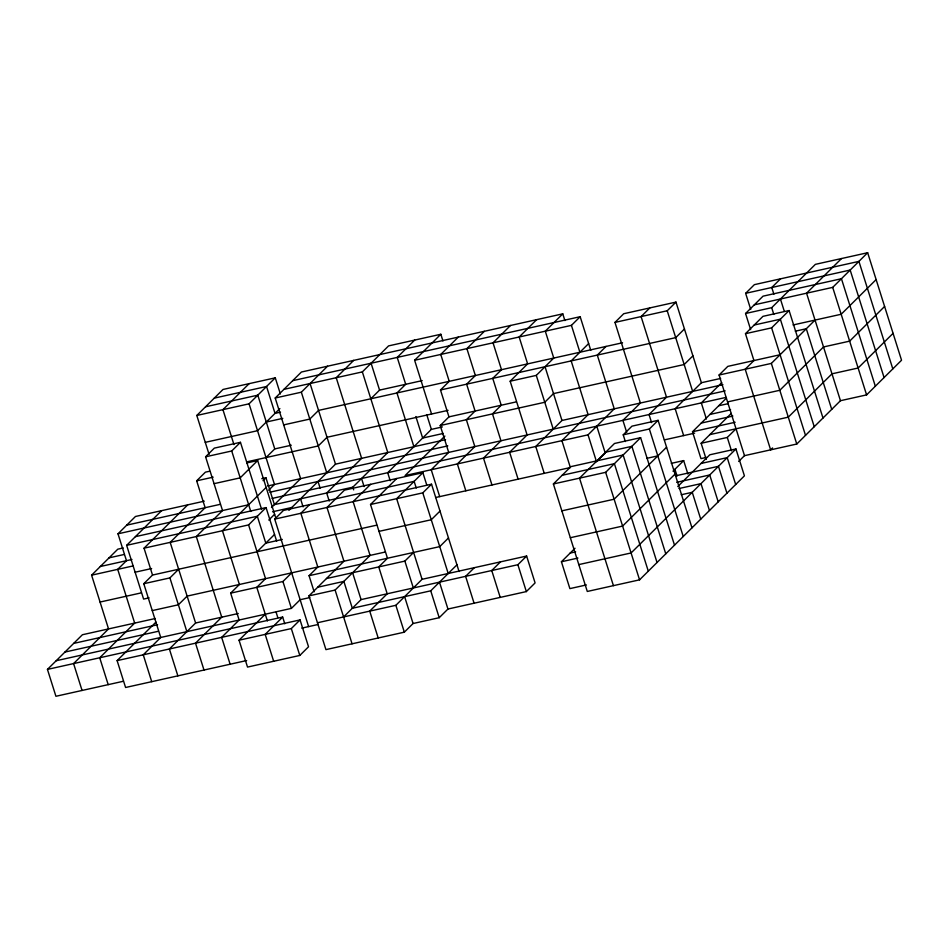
<?xml version="1.0" encoding="UTF-8"?>
<svg xmlns="http://www.w3.org/2000/svg" width="949" height="949" viewBox="0 0 949 949"><rect width="100%" height="100%" fill="white"/><g stroke="black" fill="none" stroke-linecap="round" stroke-linejoin="round"><path stroke-width="1.42" d="M209.088 454.429L196.799 415.46L223.015 389.458L275.281 377.832L280.37 393.954M249.148 383.645L222.932 409.648L233.952 444.583M108.198 684.644L99.716 657.776L134.675 623.102L117.723 569.353L126.466 560.693L117.996 533.812L135.47 516.481L204.249 501.179M196.799 415.46L249.065 403.823L275.281 377.832M203.999 670.041L195.518 643.173L221.734 617.17L196.313 536.553L222.529 510.55L205.589 456.801L214.32 448.13L240.453 442.317L261.639 509.506M82.065 690.457L73.583 663.588L108.542 628.926L91.59 575.177L117.806 549.174L123.311 547.953M149.1 597.858L143.596 599.08L126.644 545.331L161.603 510.669M271.497 507.525L300.631 478.64L275.21 398.011L301.426 372.02L562.769 313.846L564.892 320.572M177.866 675.866L169.385 648.986L195.601 622.995L170.179 542.365L205.138 507.703L196.657 480.823L205.399 472.163L209.527 471.238M205.589 456.801L231.722 450.989L240.453 442.317M279.872 408.556L257.547 430.704L205.269 442.341M151.721 681.679L143.252 654.798L160.725 637.467L143.785 583.718L152.516 575.058L144.046 548.178L187.736 504.856M275.21 398.011L301.343 392.198L327.559 366.195M353.692 360.383L336.219 377.714L361.64 458.343L326.681 493.006L329.22 501.06M275.886 518.308L257.665 460.526L240.192 477.857L214.059 483.67M123.323 681.275L55.92 696.281L47.45 669.401L82.409 634.739L155.304 618.511M266.017 457.584L274.759 448.913L291.26 445.235M283.941 389.351L362.352 371.901L388.568 345.899L440.834 334.262L442.958 340.988M263.027 480.645L265.934 477.762L274.415 504.631L352.814 487.181L387.773 452.519L362.352 371.901M143.785 583.718L169.918 577.905L178.649 569.234M266.147 487.406L222.446 530.728L239.397 584.477L230.666 593.149L239.136 620.017L221.663 637.36L230.132 664.229M414.701 340.086L397.228 357.417L405.697 384.286L396.955 392.957L413.906 446.706M268.662 490.23L274.486 484.453L249.065 403.823M370.822 398.77L379.564 390.11L422.198 380.62M144.046 548.178L248.591 524.916L266.064 507.585L276.657 541.179M431.57 414.013L414.618 360.264L440.834 334.262M246.633 660.551L125.588 687.491L117.118 660.623L155.956 622.105M268.792 520.052L274.617 514.275M308.615 626.601L274.724 519.103L283.454 510.432L414.132 481.357L416.255 488.071M458.237 337.12L440.751 354.452L449.233 381.32L440.49 389.992L448.96 416.86L440.229 425.532L448.699 452.4L431.226 469.743L439.695 496.612M288.899 510.372L335.495 464.156L445.544 439.672M257.06 551.784L274.534 534.453M309.599 504.619L300.857 513.279L317.808 567.028L309.066 575.699L314.155 591.82M484.37 331.296L466.884 348.627L475.366 375.507L466.623 384.179L475.093 411.047L466.362 419.719L474.832 446.588L457.359 463.919L465.829 490.799M510.503 325.483L493.029 342.814L501.499 369.695L492.756 378.354L501.238 405.235L492.495 413.894L500.965 440.775L483.492 458.106L491.962 484.975M370.608 484.322L353.123 501.653L370.074 555.402L335.116 590.064L308.983 595.877L325.934 649.626L404.333 632.176L413.076 623.517L439.209 617.704L447.952 609.033L526.351 591.583L535.094 582.923L526.624 556.043L422.08 579.305L395.863 605.308L317.464 622.758M536.636 319.671L519.162 337.002L527.632 363.87L510.159 381.201L527.11 434.962L509.625 452.293L518.107 479.162M442.388 426.931L431.38 429.375L387.69 472.709L390.229 480.763M230.666 593.149L282.932 581.512L291.675 572.852M378.2 638.001L369.73 611.12L387.204 593.789L378.734 566.921L387.477 558.249L370.525 504.5L396.741 478.498M562.769 313.846L545.295 331.177L553.765 358.058L536.292 375.389L510.159 381.201M117.118 660.623L300.062 619.911L308.532 646.779L299.801 655.451L247.523 667.076L239.053 640.207L265.269 614.205M444.891 436.077L405.093 475.556L588.036 434.844L614.252 408.841L597.301 355.092L606.043 346.421M426.682 484.785L422.874 472.685L396.658 498.688L422.08 579.305M414.618 360.264L571.428 325.365L580.171 316.705L590.764 350.3M284.783 623.778L282.672 617.052L265.186 634.383L273.668 661.263M56.193 660.741L291.402 608.392L300.145 599.721L309.777 597.585M308.983 595.877L343.941 561.215L326.99 507.466L344.463 490.135L422.874 472.685M370.525 504.5L422.791 492.863L431.534 484.204L459.067 571.547M239.053 640.207L291.319 628.57L300.062 619.911M588.641 343.574L571.168 360.905L588.107 414.654L561.903 440.656L570.373 467.537L435.567 497.537M626.72 432.447L622.912 420.36L640.385 403.028L614.964 322.399L623.695 313.739L675.973 302.102L701.394 382.732L675.178 408.722L683.648 435.603M440.004 511.072L431.273 519.744L378.995 531.369M649.84 307.915L641.097 316.586L666.518 397.216L649.045 414.547L651.583 422.602M343.597 616.933L361.071 599.602L517.881 564.714L526.624 556.043M326.468 578.546L404.867 561.096L413.61 552.437M614.964 322.399L667.23 310.762L675.973 302.102M722.913 384.653L561.974 420.478L535.758 446.469L544.24 473.349M448.486 537.953L439.743 546.612L309.066 575.699M684.443 328.983L675.712 337.642L440.49 389.992M317.725 587.217L343.858 581.393L352.328 608.273L430.739 590.824L456.955 564.821M677.764 486.564L709.805 454.785L735.938 448.972L744.419 475.84L639.555 579.839L587.289 591.464L553.386 483.966L570.871 466.635L623.137 454.998L657.028 562.508M750.718 309.445L745.641 293.324L754.372 284.653L858.916 261.39L892.807 368.888M474.346 567.68L465.615 576.34L474.085 603.22M692.912 355.851L684.182 364.523L553.504 393.598L544.762 402.269L440.229 425.532M625.332 441.534L623.22 434.82L631.951 426.16L658.096 420.336L691.987 527.846M750.635 329.623L745.558 313.502L763.032 296.171L841.443 278.721L875.334 386.219M780.517 278.84L771.774 287.5L773.886 294.226M500.491 561.855L491.748 570.527L500.218 597.396M553.386 483.966L605.664 472.329L640.611 437.667L674.514 545.177M623.22 434.82L649.353 429.007L658.096 420.336M772.569 447.928L770.635 449.85L745.214 369.22L753.945 360.561L745.475 333.68L762.949 316.349L789.094 310.537L822.985 418.034M745.558 313.502L771.691 307.678L815.381 264.356L867.659 252.719L901.55 360.229L866.591 394.891L840.458 400.703L796.769 444.037L744.502 455.662L738.666 461.439M744.502 455.662L719.081 375.033L727.812 366.373L780.09 354.736M745.475 333.68L771.608 327.868L789.094 310.537M841.526 258.543L806.567 293.205L840.458 400.703M721.703 382.684L701.311 402.91L706.4 419.031M666.566 447.216L614.133 499.21L561.867 510.847M754.301 304.831L832.7 287.381L867.659 252.719M586.399 584.94L569.886 588.617L561.417 561.749L575.011 548.261M706.471 457.406L700.967 458.628L692.497 431.759L726.471 398.058M719.081 375.033L771.347 363.408L815.037 320.074M672.995 471.19L683.671 460.597L687.906 474.037M706.234 459.399L701.145 443.266L731.252 413.42M675.036 474.085L622.603 526.09L570.337 537.715M876.129 279.599L841.17 314.261L793.032 324.973M701.145 443.266L727.29 437.453L736.021 428.794M735.938 448.972L631.085 552.959L578.807 564.596M884.598 306.468L849.652 341.142L823.518 346.954L779.817 390.276L727.551 401.913M893.08 333.348L858.121 368.01L831.988 373.823L788.299 417.157L709.888 434.606M214.272 398.129L266.55 386.492L275.02 413.373L280.524 412.151M292.683 380.679L580.171 316.705M205.542 406.789L257.808 395.164L274.759 448.913M745.641 293.324L850.174 270.05L884.077 377.56M266.278 422.032L282.79 418.367M622.544 342.755L318.556 410.407L309.813 419.067L283.68 424.891M754.218 325.021L780.351 319.196L814.242 426.706M795.298 331.189L806.306 328.745L831.727 409.363M448.07 410.348L327.025 437.275L318.283 445.947L246.764 461.866M448.96 416.86L516.363 401.866M246.669 462.97L257.665 460.526M196.657 480.823L213.169 477.157M443.278 433.444L422.649 438.047L415.864 416.54M261.805 478.676L265.934 477.762M701.394 382.732L720.647 378.437M267.618 485.983L447.809 445.888M269.884 492.199L725.178 390.881M126.727 525.153L220.263 504.334M272.149 498.415L726.068 397.394M117.996 533.812L248.662 504.738M718.713 405.757L728.334 403.622M135.387 536.659L266.064 507.585M272.553 511.772L291.806 507.49M709.971 414.428L730.6 409.838M126.644 545.331L257.321 516.244L265.803 543.125L282.304 539.447M701.228 423.088L732.865 416.053M274.724 519.103L431.534 484.204M640.611 437.667L614.477 443.491L579.519 478.154L613.422 585.652M109.064 557.846L124.2 554.477M692.497 431.759L735.131 422.269M605.735 452.151L631.88 446.338L665.771 553.836M664.395 439.885L694.656 433.147M100.333 566.506L131.97 559.471M91.59 575.177L132.86 565.984M562.128 475.295L614.394 463.67L648.297 571.168M135.126 572.211L151.626 568.534M646.827 458.331L657.823 455.876M152.516 575.058L376.729 525.153M671.299 463.361L683.671 460.597M701.074 463.456L727.207 457.632L735.677 484.512M100.06 602.046L141.33 592.864M675.818 475.793L718.464 466.303L726.934 493.172M676.72 482.317L709.722 474.963L718.203 501.843M385.211 552.033L187.131 596.114L178.388 604.786L152.255 610.598M678.986 488.533L700.991 483.634L709.461 510.515M681.252 494.749L692.248 492.294L700.73 519.174M73.666 643.41L157.57 624.727M64.923 652.07L158.459 631.251M195.601 622.995L238.246 613.505M47.45 669.401L282.672 617.052M570.147 553.077L575.652 551.855M561.417 561.749L577.917 558.071M301.735 628.131L318.247 624.454M832.7 287.381L866.591 394.891M780.434 299.018L784.242 311.106M771.691 307.678L773.815 314.404M771.608 327.868L805.511 435.366M771.347 363.408L796.769 444.037M727.29 437.453L731.525 450.894M667.23 310.762L692.651 391.391M674.929 469.269L677.052 475.983M649.353 429.007L683.244 536.505M571.428 325.365L579.898 352.245M596.767 426.172L605.248 453.053L596.506 461.712L588.036 434.844M605.664 472.329L639.555 579.839M545.034 366.729L561.974 420.478M536.292 375.389L553.243 429.138M517.881 564.714L526.351 591.583M426.718 414.594L431.38 429.375M422.791 492.863L448.213 573.493M371.083 363.23L379.564 390.11M439.482 582.164L447.952 609.033M430.739 590.824L439.209 617.704M404.867 561.096L413.337 587.977M404.606 596.636L413.076 623.517M361.557 478.521L364.096 486.588M395.863 605.308L404.333 632.176M352.814 487.181L353.669 489.874M310.074 383.526L335.495 464.156M301.343 392.198L326.764 472.827M352.601 572.733L361.071 599.602M318.022 481.487L320.145 488.201M335.116 590.064L352.067 643.813M300.548 498.818L303.087 506.885M282.932 581.512L291.402 608.392M291.319 628.57L299.801 655.451M231.722 450.989L250.785 511.452M248.591 524.916L265.53 578.665L256.799 587.336L267.393 620.931M276.123 612.259L277.82 617.633M169.918 577.905L186.87 631.654"/></g></svg>
